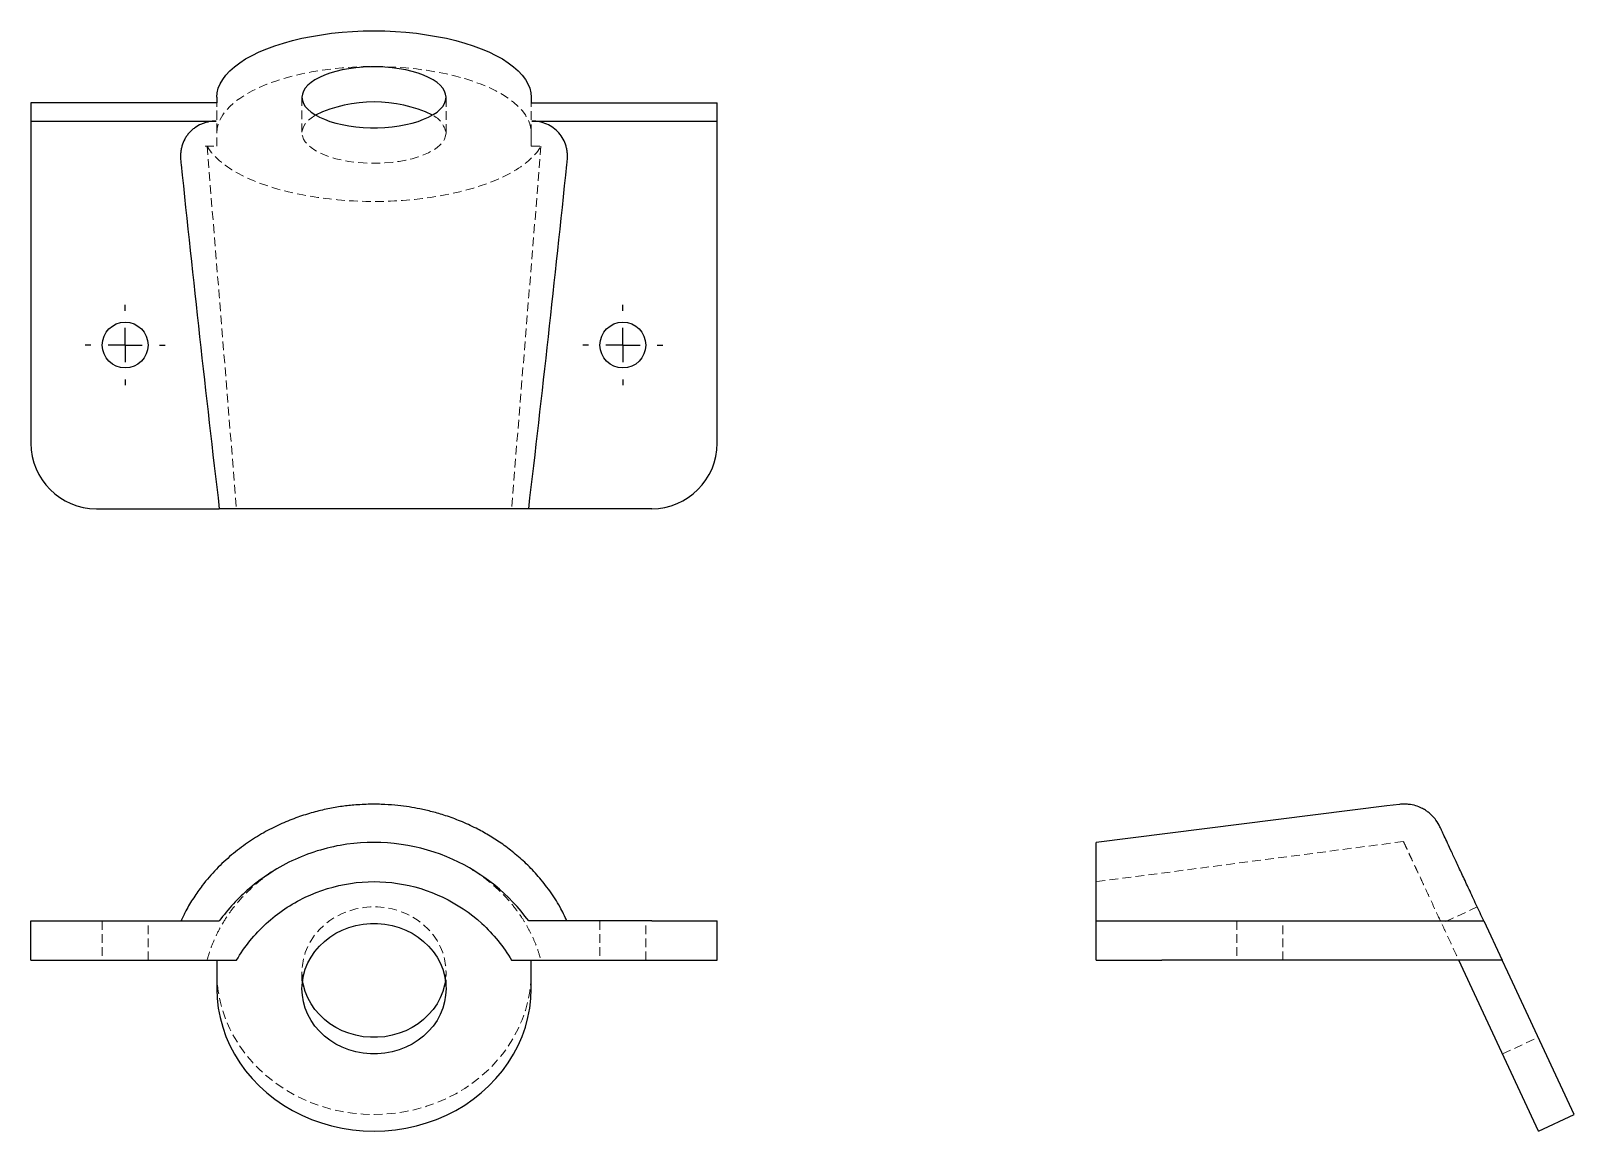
# Model space of a CAD drawing. Header units: millimetres. Extents: x 33 to 258, y 33 to 193.
import ezdxf

# ---------------------------------------------------------------- set-up
doc = ezdxf.new("R2010")
doc.units = ezdxf.units.MM
doc.linetypes.add('HIDDEN', pattern=[1.905, 1.27, -0.635])
doc.layers.add('10', color=7, linetype='Continuous')

# ---------------------------------------------------------------- blocks, each defined once
blk = doc.blocks.new('SW_CENTERMARKSYMBOL_0')
at = {"layer": '10', "color": 0}
for p, q in [((0, 5), (0, 5.84)), ((0, 0), (0, 2.5)), ((-5, 0), (-5.84, 0)), ((0, 0), (-2.5, 0)), ((0, 0), (0, -2.5)), ((0, 0), (2.5, 0)), ((5, 0), (5.84, 0)), ((0, -5), (0, -5.84))]:
    blk.add_line(p, q, dxfattribs=at)
blk = doc.blocks.new('SW_CENTERMARKSYMBOL_1')
at = {"layer": '10', "color": 0}
for p, q in [((0, 5), (0, 5.84)), ((0, 0), (0, 2.5)), ((-5, 0), (-5.84, 0)), ((0, 0), (-2.5, 0)), ((0, 0), (0, -2.5)), ((0, 0), (2.5, 0)), ((5, 0), (5.84, 0)), ((0, -5), (0, -5.84))]:
    blk.add_line(p, q, dxfattribs=at)

msp = doc.modelspace()

# ---------------------------------------------------------------- linework, layer by layer
at = {"color": 7, "linetype": 'Continuous', "lineweight": 25}
for p, q in [((33, 182.39), (33, 179.72)), ((60.1, 182.39), (33, 182.39)), ((60.1, 183.19), (60.1, 182.39)), ((105.9, 183.19), (105.9, 182.39)), ((105.9, 182.39), (133, 182.39)), ((133, 179.72), (133, 182.39)), ((33, 179.72), (59.99, 179.72)), ((33, 179.72), (33, 132.77)), ((106.01, 179.72), (133, 179.72)), ((133, 132.77), (133, 179.72)), ((42.54, 123.23), (60.46, 123.23)), ((123.46, 123.23), (105.54, 123.23)), ((230.59, 79.91), (188.23, 74.6)), ((232.42, 80.14), (230.58, 79.91)), ((33, 57.43), (33, 63.15)), ((33, 63.15), (42.54, 63.15)), ((42.54, 63.15), (60.46, 63.15)), ((123.46, 63.15), (105.54, 63.15)), ((123.46, 63.15), (133, 63.15)), ((133, 57.43), (133, 63.15)), ((188.23, 57.43), (188.23, 63.15)), ((188.23, 63.15), (197.77, 63.15)), ((197.77, 63.15), (244.72, 63.15)), ((244.72, 63.15), (247.39, 57.43)), ((33, 57.43), (42.54, 57.43)), ((42.54, 57.43), (62.96, 57.43)), ((60.1, 57.43), (60.1, 53.28)), ((103.04, 57.43), (123.46, 57.43)), ((105.9, 53.28), (105.9, 57.43)), ((123.46, 57.43), (133, 57.43)), ((188.23, 57.43), (197.77, 57.43)), ((247.39, 57.43), (197.77, 57.43)), ((243, 53.28), (241.07, 57.43)), ((248.19, 55.7), (247.39, 57.43)), ((257.87, 34.94), (248.19, 55.7)), ((252.68, 32.52), (243, 53.28)), ((252.68, 32.52), (257.87, 34.94))]:
    msp.add_line(p, q, dxfattribs=at)
at = {"color": 7, "linetype": 'HIDDEN', "lineweight": 18}
for p, q in [((60.1, 183.19), (60.1, 178)), ((60.1, 176.07), (60.1, 182.39)), ((72.5, 183.19), (72.5, 178)), ((93.5, 178), (93.5, 183.19)), ((105.9, 183.19), (105.9, 182.39)), ((105.9, 176.07), (105.9, 182.39)), ((60.1, 176.07), (60.1, 178)), ((105.9, 178), (105.9, 176.07)), ((58.38, 176.07), (58.67, 176.07)), ((58.38, 176.07), (60.1, 176.07)), ((105.9, 176.07), (107.33, 176.07)), ((233, 74.73), (188.23, 68.88)), ((43.4, 63.15), (43.4, 57.43)), ((50.08, 57.43), (50.08, 63.15)), ((115.92, 63.15), (115.92, 57.43)), ((122.6, 57.43), (122.6, 63.15)), ((208.74, 63.15), (208.74, 57.43)), ((215.42, 57.43), (215.42, 63.15)), ((243.76, 65.21), (238.57, 62.79)), ((72.5, 55.7), (72.5, 53.28)), ((93.5, 53.28), (93.5, 55.7)), ((247.44, 43.77), (252.63, 46.18))]:
    msp.add_line(p, q, dxfattribs=at)
at = {"color": 7, "linetype": 'Continuous', "lineweight": 25, "flags": 128}
for points in [[(60.1, 183.19), (60.15, 183.85), (60.31, 184.51), (60.58, 185.16), (60.95, 185.8), (61.42, 186.43), (62, 187.05), (62.67, 187.64), (63.43, 188.22), (64.29, 188.77), (65.24, 189.3), (66.26, 189.8), (67.37, 190.27), (68.55, 190.7), (69.79, 191.1), (71.1, 191.46), (72.46, 191.79), (73.88, 192.07), (75.33, 192.31), (76.82, 192.51), (78.34, 192.67), (79.88, 192.78), (81.44, 192.85), (83, 192.87), (84.56, 192.85), (86.12, 192.78), (87.66, 192.67), (89.18, 192.51), (90.67, 192.31), (92.12, 192.07), (93.54, 191.79), (94.9, 191.46), (96.21, 191.1), (97.45, 190.7), (98.63, 190.27), (99.74, 189.8), (100.76, 189.3), (101.71, 188.77), (102.57, 188.22), (103.33, 187.64), (104, 187.05), (104.58, 186.43), (105.05, 185.8), (105.42, 185.16), (105.69, 184.51), (105.85, 183.85), (105.9, 183.19)], [(93.5, 183.19), (93.44, 183.64), (93.28, 184.08), (93.01, 184.52), (92.65, 184.94), (92.18, 185.34), (91.61, 185.73), (90.96, 186.08), (90.23, 186.41), (89.42, 186.7), (88.55, 186.96), (87.62, 187.17), (86.65, 187.35), (85.63, 187.49), (84.59, 187.58), (83.53, 187.62), (82.47, 187.62), (81.41, 187.58), (80.37, 187.49), (79.35, 187.35), (78.38, 187.17), (77.45, 186.96), (76.58, 186.7), (75.77, 186.41), (75.04, 186.08), (74.39, 185.73), (73.82, 185.34), (73.35, 184.94), (72.99, 184.52), (72.72, 184.08), (72.56, 183.64), (72.5, 183.19), (72.56, 182.74), (72.72, 182.3), (72.99, 181.86), (73.35, 181.44), (73.82, 181.04), (74.39, 180.66), (75.04, 180.3), (75.77, 179.98), (76.58, 179.68), (77.45, 179.43), (78.38, 179.21), (79.35, 179.03), (80.37, 178.9), (81.41, 178.81), (82.47, 178.76), (83.53, 178.76), (84.59, 178.81), (85.63, 178.9), (86.65, 179.03), (87.62, 179.21), (88.55, 179.43), (89.42, 179.68), (90.23, 179.98), (90.96, 180.3), (91.61, 180.66), (92.18, 181.04), (92.65, 181.44), (93.01, 181.86), (93.28, 182.3), (93.44, 182.74), (93.5, 183.19)], [(54.84, 173.89), (54.87, 173.61), (54.89, 173.4)], [(111.11, 173.4), (111.14, 173.67), (111.16, 173.89)], [(93.5, 53.28), (93.44, 52.32), (93.28, 51.36), (93.01, 50.43), (92.65, 49.53), (92.18, 48.66), (91.61, 47.84), (90.96, 47.08), (90.23, 46.38), (89.42, 45.76), (88.55, 45.2), (87.62, 44.74), (86.65, 44.36), (85.63, 44.07), (84.59, 43.87), (83.53, 43.78), (82.47, 43.78), (81.41, 43.87), (80.37, 44.07), (79.35, 44.36), (78.38, 44.74), (77.45, 45.2), (76.58, 45.76), (75.77, 46.38), (75.04, 47.08), (74.39, 47.84), (73.82, 48.66), (73.35, 49.53), (72.99, 50.43), (72.72, 51.36), (72.56, 52.32), (72.5, 53.28), (72.56, 54.24), (72.72, 55.19), (72.99, 56.13), (73.35, 57.03), (73.82, 57.89), (74.39, 58.71), (75.04, 59.47), (75.77, 60.17), (76.58, 60.8), (77.45, 61.35), (78.38, 61.82), (79.35, 62.2), (80.37, 62.49), (81.41, 62.68), (82.47, 62.78), (83.53, 62.78), (84.59, 62.68), (85.63, 62.49), (86.65, 62.2), (87.62, 61.82), (88.55, 61.35), (89.42, 60.8), (90.23, 60.17), (90.96, 59.47), (91.61, 58.71), (92.18, 57.89), (92.65, 57.03), (93.01, 56.13), (93.28, 55.19), (93.44, 54.24), (93.5, 53.28)], [(93.41, 54.49), (93.28, 53.78), (93.01, 52.85), (92.65, 51.95), (92.18, 51.08), (91.61, 50.26), (90.96, 49.5), (90.23, 48.8), (89.42, 48.17), (88.55, 47.62), (87.62, 47.16), (86.65, 46.78), (85.63, 46.49), (84.59, 46.29), (83.53, 46.2), (82.47, 46.2), (81.41, 46.29), (80.37, 46.49), (79.35, 46.78), (78.38, 47.16), (77.45, 47.62), (76.58, 48.17), (75.77, 48.8), (75.04, 49.5), (74.39, 50.26), (73.82, 51.08), (73.35, 51.95), (72.99, 52.85), (72.72, 53.78), (72.59, 54.49)], [(60.1, 53.28), (60.15, 51.86), (60.31, 50.45), (60.58, 49.06), (60.95, 47.68), (61.42, 46.33), (62, 45.01), (62.67, 43.73), (63.43, 42.49), (64.29, 41.31), (65.24, 40.18), (66.26, 39.11), (67.37, 38.11), (68.55, 37.18), (69.79, 36.32), (71.1, 35.54), (72.46, 34.85), (73.88, 34.24), (75.33, 33.72), (76.82, 33.29), (78.34, 32.96), (79.88, 32.72), (81.44, 32.57), (83, 32.52), (84.56, 32.57), (86.12, 32.72), (87.66, 32.96), (89.18, 33.29), (90.67, 33.72), (92.12, 34.24), (93.54, 34.85), (94.9, 35.54), (96.21, 36.32), (97.45, 37.18), (98.63, 38.11), (99.74, 39.11), (100.76, 40.18), (101.71, 41.31), (102.57, 42.49), (103.33, 43.73), (104, 45.01), (104.58, 46.33), (105.05, 47.68), (105.42, 49.06), (105.69, 50.45), (105.85, 51.86), (105.9, 53.28)]]:
    msp.add_lwpolyline(points, dxfattribs=at)
at = {"color": 7, "linetype": 'HIDDEN', "lineweight": 18, "flags": 128}
for points in [[(60.1, 178), (60.15, 178.66), (60.31, 179.32), (60.58, 179.97), (60.95, 180.61), (61.42, 181.24), (62, 181.86), (62.67, 182.46), (63.43, 183.03), (64.29, 183.58), (65.24, 184.11), (66.26, 184.61), (67.37, 185.08), (68.55, 185.51), (69.79, 185.91), (71.1, 186.27), (72.46, 186.6), (73.88, 186.88), (75.33, 187.12), (76.82, 187.32), (78.34, 187.48), (79.88, 187.59), (81.44, 187.66), (83, 187.68), (84.56, 187.66), (86.12, 187.59), (87.66, 187.48), (89.18, 187.32), (90.67, 187.12), (92.12, 186.88), (93.54, 186.6), (94.9, 186.27), (96.21, 185.91), (97.45, 185.51), (98.63, 185.08), (99.74, 184.61), (100.76, 184.11), (101.71, 183.58), (102.57, 183.03), (103.33, 182.46), (104, 181.86), (104.58, 181.24), (105.05, 180.61), (105.42, 179.97), (105.69, 179.32), (105.85, 178.66), (105.9, 178)], [(74.49, 180.6), (74.39, 180.54), (73.82, 180.16), (73.35, 179.75), (72.99, 179.33), (72.72, 178.9), (72.56, 178.45), (72.5, 178), (72.56, 177.55), (72.72, 177.11), (72.99, 176.68), (73.35, 176.25), (73.82, 175.85), (74.39, 175.47), (75.04, 175.11), (75.77, 174.79), (76.58, 174.5), (77.45, 174.24), (78.38, 174.02), (79.35, 173.84), (80.37, 173.71), (81.41, 173.62), (82.47, 173.57), (83.53, 173.57), (84.59, 173.62), (85.63, 173.71), (86.65, 173.84), (87.62, 174.02), (88.55, 174.24), (89.42, 174.5), (90.23, 174.79), (90.96, 175.11), (91.61, 175.47), (92.18, 175.85), (92.65, 176.25), (93.01, 176.68), (93.28, 177.11), (93.44, 177.55), (93.5, 178), (93.5, 178)], [(58.67, 176.07), (59.55, 165.19), (60.44, 154.31), (61.7, 138.77), (62.96, 123.23)], [(107.33, 176.07), (106.45, 165.19), (105.56, 154.31), (104.3, 138.77), (103.04, 123.23)], [(72.59, 54.49), (72.56, 54.74), (72.5, 55.7), (72.56, 56.66), (72.72, 57.61), (72.99, 58.55), (73.35, 59.45), (73.82, 60.31), (74.39, 61.13), (75.04, 61.89), (75.77, 62.59), (76.58, 63.22), (77.45, 63.77), (78.38, 64.24), (79.35, 64.62), (80.37, 64.91), (81.41, 65.1), (82.47, 65.2), (83.53, 65.2), (84.59, 65.1), (85.63, 64.91), (86.65, 64.62), (87.62, 64.24), (88.55, 63.77), (89.42, 63.22), (90.23, 62.59), (90.96, 61.89), (91.61, 61.13), (92.18, 60.31), (92.65, 59.45), (93.01, 58.55), (93.28, 57.61), (93.44, 56.66), (93.5, 55.7), (93.5, 55.7)], [(60.1, 55.7), (60.15, 54.28), (60.31, 52.87), (60.58, 51.47), (60.95, 50.1), (61.42, 48.75), (62, 47.43), (62.67, 46.15), (63.43, 44.91), (64.29, 43.73), (65.24, 42.6), (66.26, 41.53), (67.37, 40.53), (68.55, 39.6), (69.79, 38.74), (71.1, 37.96), (72.46, 37.27), (73.88, 36.66), (75.33, 36.14), (76.82, 35.71), (78.34, 35.38), (79.88, 35.14), (81.44, 34.99), (83, 34.94), (84.56, 34.99), (86.12, 35.14), (87.66, 35.38), (89.18, 35.71), (90.67, 36.14), (92.12, 36.66), (93.54, 37.27), (94.9, 37.96), (96.21, 38.74), (97.45, 39.6), (98.63, 40.53), (99.74, 41.53), (100.76, 42.6), (101.71, 43.73), (102.57, 44.91), (103.33, 46.15), (104, 47.43), (104.58, 48.75), (105.05, 50.1), (105.42, 51.47), (105.69, 52.87), (105.85, 54.28), (105.9, 55.7)], [(93.5, 55.7), (93.44, 54.74), (93.41, 54.49)]]:
    msp.add_lwpolyline(points, dxfattribs=at)
at = {"color": 7, "linetype": 'Continuous', "lineweight": 25}
for centre in [(46.74, 147.08), (119.26, 147.08)]:
    msp.add_circle(centre, 3.34, dxfattribs=at)
for centre, radius, start, end in [((83, 162.7), 19.82, 64.5551, 115.4449), ((42.54, 132.77), 9.54, 180, 270), ((123.46, 132.77), 9.54, 270, 0)]:
    msp.add_arc(centre, radius, start, end, dxfattribs=at)
at = {"color": 7, "linetype": 'HIDDEN', "lineweight": 18}
msp.add_arc((89.95, 177.35), 3.6, 10.4513, 64.3166, dxfattribs=at)
at = {"color": 7, "linetype": 'Continuous', "lineweight": 25}
for points, knots in [([(59.99, 179.72), (59.62, 179.72), (59.26, 179.68), (58.72, 179.57), (58.54, 179.53), (58.19, 179.42), (58.01, 179.35), (57.5, 179.14), (57.19, 178.96), (56.74, 178.64), (56.59, 178.52), (56.32, 178.27), (56.06, 178.01), (55.83, 177.72), (55.62, 177.42), (55.52, 177.26), (55.26, 176.77), (55.12, 176.43), (54.97, 175.9), (54.93, 175.72), (54.86, 175.36), (54.84, 175.17), (54.8, 174.62), (54.8, 174.26), (54.84, 173.89)], [0, 0, 0, 0, 0.125, 0.125, 0.1875, 0.1875, 0.25, 0.25, 0.375, 0.375, 0.4375, 0.4375, 0.5, 0.5625, 0.5625, 0.625, 0.625, 0.75, 0.75, 0.8125, 0.8125, 0.875, 0.875, 1, 1, 1, 1]), ([(111.16, 173.89), (111.2, 174.26), (111.2, 174.62), (111.16, 175.17), (111.14, 175.35), (111.07, 175.72), (111.03, 175.9), (110.88, 176.43), (110.74, 176.77), (110.4, 177.42), (110.18, 177.72), (109.7, 178.27), (109.42, 178.52), (108.82, 178.95), (108.5, 179.13), (107.82, 179.42), (107.47, 179.53), (106.74, 179.68), (106.38, 179.72), (106.01, 179.72)], [0, 0, 0, 0, 0.125, 0.125, 0.1875, 0.1875, 0.25, 0.25, 0.375, 0.375, 0.5, 0.5, 0.625, 0.625, 0.75, 0.75, 0.875, 0.875, 1, 1, 1, 1]), ([(54.89, 173.4), (55.77, 165.03), (56.66, 156.66), (58.51, 139.94), (59.46, 131.58), (60.46, 123.23)], [0, 0, 0, 0, 0.5, 0.5, 1, 1, 1, 1]), ([(105.54, 123.23), (106.54, 131.58), (107.49, 139.94), (109.34, 156.66), (110.23, 165.03), (111.11, 173.4)], [0, 0, 0, 0, 0.5, 0.5, 1, 1, 1, 1]), ([(105.54, 123.23), (102.71, 123.23), (94.64, 123.23), (81.56, 123.23), (71.34, 123.23), (65.01, 123.23), (61.73, 123.23), (60.46, 123.23)], [0.1003185, 0.1003185, 0.1003185, 0.1003185, 0.3193068, 0.5602311, 0.6806932, 0.8011554, 0.8996821, 0.8996821, 0.8996821, 0.8996821]), ([(111.11, 63.15), (110.79, 63.83), (110.07, 65.35), (108.66, 67.52), (107, 69.63), (105.24, 71.48), (103.41, 73.1), (101.57, 74.48), (99.73, 75.66), (97.76, 76.75), (95.67, 77.7), (93.52, 78.49), (91.54, 79.07), (89.76, 79.48), (88.1, 79.78), (86.41, 80), (84.51, 80.15), (82.37, 80.18), (80.2, 80.07), (78.06, 79.83), (75.98, 79.45), (73.81, 78.91), (71.54, 78.18), (69.22, 77.22), (66.86, 76.02), (64.49, 74.54), (62.18, 72.78), (59.96, 70.71), (58.14, 68.59), (56.69, 66.53), (55.65, 64.81), (55.11, 63.64), (54.88, 63.15)], [0, 0, 0, 0, 0.03383, 0.075305, 0.114736, 0.152132, 0.187505, 0.220869, 0.252232, 0.281598, 0.317667, 0.350269, 0.37944, 0.4052, 0.427601, 0.45078, 0.477486, 0.507718, 0.541482, 0.569136, 0.598799, 0.630486, 0.66421, 0.699987, 0.73784, 0.777785, 0.819839, 0.864033, 0.910419, 0.942572, 0.975695, 1, 1, 1, 1]), ([(238.32, 76.88), (238.14, 77.21), (237.81, 77.82), (237.2, 78.5), (236.66, 78.97), (236.16, 79.33), (235.57, 79.66), (234.75, 79.98), (233.89, 80.15), (233.08, 80.2), (232.64, 80.16), (232.41, 80.14)], [0, 0, 0, 0, 0.157772, 0.284989, 0.381538, 0.452116, 0.542335, 0.663631, 0.816145, 0.9042, 1, 1, 1, 1]), ([(244.72, 63.15), (244.34, 63.95), (243.59, 65.56), (242.56, 67.77), (241.61, 69.81), (240.76, 71.63), (240.02, 73.21), (239.41, 74.53), (238.93, 75.56), (238.58, 76.32), (238.38, 76.75), (238.29, 76.93), (238.32, 76.88), (238.32, 76.87)], [0, 0, 0, 0, 0.099779, 0.199578, 0.29944, 0.399363, 0.499267, 0.599079, 0.698846, 0.798649, 0.898487, 0.99832, 1, 1, 1, 1]), ([(105.54, 63.15), (102.71, 67.02), (94.64, 73.59), (81.56, 75.45), (71.34, 72.46), (65.01, 68.44), (61.73, 64.89), (60.46, 63.15)], [0.1003185, 0.1003185, 0.1003185, 0.1003185, 0.3193068, 0.5602311, 0.6806932, 0.8011554, 0.8996821, 0.8996821, 0.8996821, 0.8996821]), ([(188.23, 63.15), (188.23, 63.77), (188.23, 65), (188.23, 66.7), (188.23, 68.29), (188.23, 69.72), (188.23, 70.97), (188.23, 72.05), (188.23, 72.96), (188.23, 73.66), (188.23, 74.18), (188.23, 74.49), (188.23, 74.62), (188.23, 74.59), (188.23, 74.59)], [0, 0, 0, 0, 0.088603, 0.177209, 0.268367, 0.359526, 0.448133, 0.536736, 0.627998, 0.719264, 0.806738, 0.894213, 0.984121, 1, 1, 1, 1]), ([(62.96, 57.43), (64.13, 59.41), (67.06, 63.02), (72.84, 66.93), (79.51, 68.96), (88.82, 68.98), (97.49, 64.85), (101.87, 59.41), (103.04, 57.43)], [0, 0, 0, 0, 0.142857, 0.285714, 0.428571, 0.571429, 0.857143, 1, 1, 1, 1])]:
    msp.add_open_spline(points, degree=3, knots=knots, dxfattribs=at)
at = {"color": 7, "linetype": 'HIDDEN', "lineweight": 18}
for points, knots in [([(58.67, 176.07), (59.42, 174.77), (62.12, 172.28), (69.15, 169.46), (78.15, 167.95), (91.1, 167.93), (102.56, 171.02), (106.58, 174.77), (107.33, 176.07), (107.33, 176.07), (107.33, 176.07), (107.33, 176.07)], [0, 0, 0, 0, 0.142857, 0.285714, 0.428571, 0.571429, 0.857143, 1, 1, 1, 1.000002, 1.000002, 1.000002, 1.000002]), ([(233.01, 74.71), (233.01, 74.72), (232.99, 74.74), (233.05, 74.63), (233.17, 74.37), (233.38, 73.92), (233.66, 73.32), (234, 72.58), (234.41, 71.71), (234.88, 70.7), (235.42, 69.55), (236.01, 68.27), (236.67, 66.85), (237.39, 65.3), (238.13, 63.73), (238.86, 62.17), (239.57, 60.65), (240.3, 59.07), (240.81, 57.97), (241.07, 57.43)], [0, 0, 0, 0, 0.012263, 0.07527, 0.138275, 0.203217, 0.268163, 0.329687, 0.391212, 0.454384, 0.517555, 0.581515, 0.645472, 0.711428, 0.777384, 0.832434, 0.887484, 0.943742, 1, 1, 1, 1]), ([(58.67, 57.43), (58.85, 58.03), (59.21, 59.25), (59.97, 61.03), (60.9, 62.76), (61.98, 64.42), (63.2, 65.97), (64.56, 67.43), (66.07, 68.78), (67.4, 69.83), (68.26, 70.36), (68.53, 70.53)], [0, 0, 0, 0, 0.116384, 0.232769, 0.35252, 0.47227, 0.588655, 0.705043, 0.824801, 0.944558, 1, 1, 1, 1]), ([(97.37, 70.59), (97.9, 70.25), (99, 69.52), (100.54, 68.26), (102.02, 66.85), (103.37, 65.3), (104.51, 63.73), (105.44, 62.17), (106.2, 60.65), (106.85, 59.07), (107.17, 57.97), (107.33, 57.43)], [0, 0, 0, 0, 0.108317, 0.226532, 0.344741, 0.466645, 0.588548, 0.690294, 0.792042, 0.896021, 1, 1, 1, 1])]:
    msp.add_open_spline(points, degree=3, knots=knots, dxfattribs=at)

# ---------------------------------------------------------------- block references
at = {"layer": '10'}
for name, p in [('SW_CENTERMARKSYMBOL_0', (46.74, 147.08)), ('SW_CENTERMARKSYMBOL_1', (119.26, 147.08))]:
    msp.add_blockref(name, p, dxfattribs=at)

doc.saveas('drawing.dxf')
